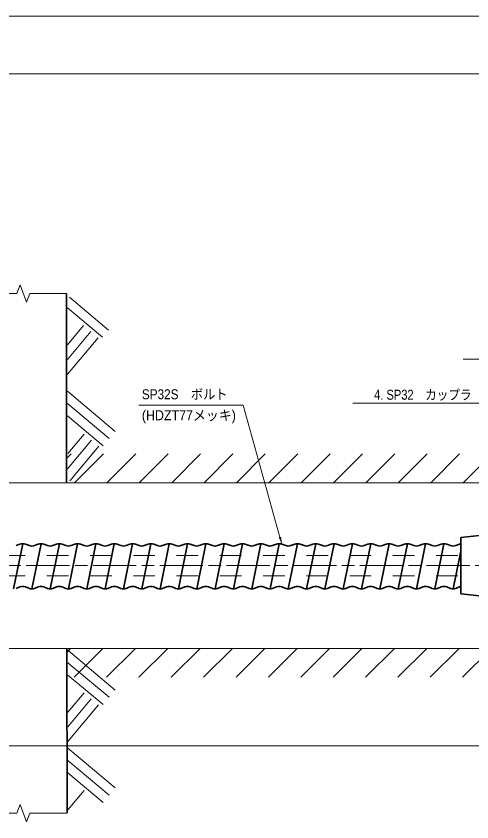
# Model space of a CAD drawing. Units: millimetres at full size, sheet at 1:2.5; details may follow other scales. Extents: x 2413 to 4093, y 1064 to 2267.
# Drawn here: x 2785 to 3101, y 1708 to 2267 of the extents above; entities that cross this region are included whole.
import ezdxf
from ezdxf.enums import TextEntityAlignment as Align

# ---------------------------------------------------------------- set-up
doc = ezdxf.new("R2010")
doc.units = ezdxf.units.MM
doc.header["$LTSCALE"] = 2.5
doc.linetypes.add('CHAIN', pattern=[18.5, 12, -1.5, 3.5, -1.5])
doc.linetypes.add('DASHED_SPACED', pattern=[12, 6, -6])
for name, color, linetype, lineweight in [('1外形線', 7, 'Continuous', 35), ('2細い実線', 3, 'Continuous', 20), ('3隠れ線', 2, 'DASHED_SPACED', 13), ('4中心線', 1, 'CHAIN', 15), ('6寸法線', 4, 'Continuous', 13), ('7 枠・タイトル', 7, 'Continuous', 13)]:
    doc.layers.add(name, color=color, linetype=linetype, lineweight=lineweight)
doc.styles.add('ＭＳ Ｐゴシック', font='')
doc.styles.get('ＭＳ Ｐゴシック').set_extended_font_data('MS PGothic')
pattern_1 = [(45, (2947.885, 1997.96), (-11.22532, 11.22532), [])]

# ---------------------------------------------------------------- blocks, each defined once
blk = doc.blocks.new('filled_arrow')
at = {"color": 0, "linetype": 'Continuous', "lineweight": -2}
blk.add_solid([(7.5, 1.25), (0, 0), (7.5, -1.25)], dxfattribs=at)

msp = doc.modelspace()

# ---------------------------------------------------------------- hatches: boundary and pattern name
at = {"layer": '2細い実線', "lineweight": 13}
h = msp.add_hatch(dxfattribs=at)
h.set_pattern_fill('USER', color=256, style=0, pattern_type=2)
h.set_pattern_definition(pattern_1)
h.paths.add_polyline_path([(2820.078, 1943.084), (2820.078, 1963.084), (3954.168, 1963.084), (3954.168, 1943.084), (3504.427, 1943.084), (3504.427, 1950.584), (3494.427, 1950.584), (3494.427, 1943.084)])
h = msp.add_hatch(dxfattribs=at)
h.set_pattern_fill('USER', color=256, style=0, pattern_type=2)
h.set_pattern_definition(pattern_1)
h.paths.add_polyline_path([(2820.25, 1808.084), (2820.184, 1828.084), (3494.427, 1828.084), (3494.427, 1820.584), (3504.427, 1820.584), (3504.427, 1828.084), (3954.168, 1828.084), (3954.168, 1808.084)])

# ---------------------------------------------------------------- linework, layer by layer
at = {"layer": '1外形線'}
for p, q in [((2820.078, 2074.467), (2820.078, 1943.084)), ((3108.448, 1906.784), (3093.448, 1905.084)), ((3093.448, 1905.084), (3093.448, 1866.084)), ((2789.719, 1900.798), (2783.369, 1869.458)), ((2785.126, 1899.44), (2787.789, 1900.479)), ((2791.626, 1900.486), (2794.289, 1899.44)), ((2802.396, 1900.798), (2796.046, 1869.458)), ((2797.826, 1899.44), (2800.489, 1900.479)), ((2804.326, 1900.486), (2806.989, 1899.44)), ((2815.107, 1900.798), (2808.746, 1869.458)), ((2810.526, 1899.44), (2813.189, 1900.479)), ((2817.026, 1900.486), (2819.689, 1899.44)), ((2827.796, 1900.798), (2821.446, 1869.458)), ((2823.226, 1899.44), (2825.889, 1900.479)), ((2829.726, 1900.486), (2832.389, 1899.44)), ((2840.496, 1900.798), (2834.146, 1869.458)), ((2835.926, 1899.44), (2838.589, 1900.479)), ((2842.426, 1900.486), (2845.089, 1899.44)), ((2853.207, 1900.798), (2846.846, 1869.458)), ((2848.626, 1899.44), (2851.289, 1900.479)), ((2855.126, 1900.486), (2857.789, 1899.44)), ((2865.896, 1900.798), (2859.546, 1869.458)), ((2861.326, 1899.44), (2863.989, 1900.479)), ((2867.826, 1900.486), (2870.489, 1899.44)), ((2878.596, 1900.798), (2872.246, 1869.458)), ((2874.026, 1899.44), (2876.689, 1900.479)), ((2880.526, 1900.486), (2883.189, 1899.44)), ((2891.307, 1900.798), (2884.946, 1869.458)), ((2886.726, 1899.44), (2889.389, 1900.479)), ((2893.226, 1900.486), (2895.889, 1899.44)), ((2903.996, 1900.798), (2897.646, 1869.458)), ((2899.426, 1899.44), (2902.089, 1900.479)), ((2905.926, 1900.486), (2908.589, 1899.44)), ((2916.696, 1900.798), (2910.346, 1869.458)), ((2912.126, 1899.44), (2914.789, 1900.479)), ((2918.626, 1900.486), (2921.289, 1899.44)), ((2929.407, 1900.798), (2923.046, 1869.458)), ((2924.826, 1899.44), (2927.489, 1900.479)), ((2931.326, 1900.486), (2933.989, 1899.44)), ((2942.13, 1900.798), (2935.78, 1869.458)), ((2937.526, 1899.44), (2940.189, 1900.479)), ((2944.026, 1900.486), (2946.689, 1899.44)), ((2954.841, 1900.798), (2948.48, 1869.458)), ((2950.226, 1899.44), (2952.889, 1900.479)), ((2956.726, 1900.486), (2959.389, 1899.44)), ((2967.53, 1900.798), (2961.18, 1869.458)), ((2962.926, 1899.44), (2965.589, 1900.479)), ((2969.426, 1900.486), (2972.089, 1899.44)), ((2980.207, 1900.798), (2973.857, 1869.458)), ((2975.626, 1899.44), (2978.289, 1900.479)), ((2982.126, 1900.486), (2984.789, 1899.44)), ((2992.919, 1900.798), (2986.557, 1869.458)), ((2988.326, 1899.44), (2990.989, 1900.479)), ((2994.826, 1900.486), (2997.489, 1899.44)), ((3005.607, 1900.798), (2999.257, 1869.458)), ((3001.026, 1899.44), (3003.689, 1900.479)), ((3007.526, 1900.486), (3010.189, 1899.44)), ((3018.307, 1900.798), (3011.957, 1869.458)), ((3013.726, 1899.44), (3016.389, 1900.479)), ((3020.226, 1900.486), (3022.889, 1899.44)), ((3031.007, 1900.798), (3024.657, 1869.458)), ((3026.426, 1899.44), (3029.089, 1900.479)), ((3032.926, 1900.486), (3035.589, 1899.44)), ((3043.707, 1900.798), (3037.357, 1869.458)), ((3039.126, 1899.44), (3041.789, 1900.479)), ((3045.626, 1900.486), (3048.289, 1899.44)), ((3056.407, 1900.798), (3050.057, 1869.458)), ((3051.826, 1899.44), (3054.489, 1900.479)), ((3058.326, 1900.486), (3060.989, 1899.44)), ((3069.119, 1900.798), (3062.757, 1869.458)), ((3064.526, 1899.44), (3067.189, 1900.479)), ((3071.026, 1900.486), (3073.689, 1899.44)), ((3081.807, 1900.798), (3075.457, 1869.458)), ((3077.226, 1899.44), (3079.889, 1900.479)), ((3083.726, 1900.486), (3086.389, 1899.44)), ((3089.926, 1899.44), (3092.589, 1900.479)), ((3093.448, 1895.569), (3088.157, 1869.458)), ((2785.126, 1869.75), (2787.789, 1870.789)), ((2791.626, 1870.796), (2794.289, 1869.75)), ((2797.826, 1869.75), (2800.489, 1870.789)), ((2804.326, 1870.796), (2806.989, 1869.75)), ((2810.526, 1869.75), (2813.189, 1870.789)), ((2817.026, 1870.796), (2819.689, 1869.75)), ((2823.226, 1869.75), (2825.889, 1870.789)), ((2829.726, 1870.796), (2832.389, 1869.75)), ((2835.926, 1869.75), (2838.589, 1870.789)), ((2842.426, 1870.796), (2845.089, 1869.75)), ((2848.626, 1869.75), (2851.289, 1870.789)), ((2855.126, 1870.796), (2857.789, 1869.75)), ((2861.326, 1869.75), (2863.989, 1870.789)), ((2867.826, 1870.796), (2870.489, 1869.75)), ((2874.026, 1869.75), (2876.689, 1870.789)), ((2880.526, 1870.796), (2883.189, 1869.75)), ((2886.726, 1869.75), (2889.389, 1870.789)), ((2893.226, 1870.796), (2895.889, 1869.75)), ((2899.426, 1869.75), (2902.089, 1870.789)), ((2905.926, 1870.796), (2908.589, 1869.75)), ((2912.126, 1869.75), (2914.789, 1870.789)), ((2918.626, 1870.796), (2921.289, 1869.75)), ((2924.826, 1869.75), (2927.489, 1870.789)), ((2931.326, 1870.796), (2933.989, 1869.75)), ((2937.526, 1869.75), (2940.189, 1870.789)), ((2944.026, 1870.796), (2946.689, 1869.75)), ((2950.226, 1869.75), (2952.889, 1870.789)), ((2956.726, 1870.796), (2959.389, 1869.75)), ((2962.926, 1869.75), (2965.589, 1870.789)), ((2969.426, 1870.796), (2972.089, 1869.75)), ((2975.626, 1869.75), (2978.289, 1870.789)), ((2982.126, 1870.796), (2984.789, 1869.75)), ((2988.326, 1869.75), (2990.989, 1870.789)), ((2994.826, 1870.796), (2997.489, 1869.75)), ((3001.026, 1869.75), (3003.689, 1870.789)), ((3007.526, 1870.796), (3010.189, 1869.75)), ((3013.726, 1869.75), (3016.389, 1870.789)), ((3020.226, 1870.796), (3022.889, 1869.75)), ((3026.426, 1869.75), (3029.089, 1870.789)), ((3032.926, 1870.796), (3035.589, 1869.75)), ((3039.126, 1869.75), (3041.789, 1870.789)), ((3045.626, 1870.796), (3048.289, 1869.75)), ((3051.826, 1869.75), (3054.489, 1870.789)), ((3058.326, 1870.796), (3060.989, 1869.75)), ((3064.526, 1869.75), (3067.189, 1870.789)), ((3071.026, 1870.796), (3073.689, 1869.75)), ((3077.226, 1869.75), (3079.889, 1870.789)), ((3083.726, 1870.796), (3086.389, 1869.75)), ((3089.926, 1869.75), (3092.589, 1870.789)), ((3108.448, 1864.384), (3093.448, 1866.084)), ((2820.184, 1828.084), (2820.558, 1713.656))]:
    msp.add_line(p, q, dxfattribs=at)
for centre, radius, start, end in [((2789.719, 1894.798), 6, 71.46161, 108.75705), ((2796.057, 1904.648), 5.5, 251.24295, 288.75705), ((2802.419, 1894.798), 6, 71.46161, 108.75705), ((2808.757, 1904.648), 5.5, 251.24295, 288.75705), ((2815.119, 1894.798), 6, 71.46161, 108.75705), ((2821.457, 1904.648), 5.5, 251.24295, 288.75705), ((2827.819, 1894.798), 6, 71.46161, 108.75705), ((2834.157, 1904.648), 5.5, 251.24295, 288.75705), ((2840.519, 1894.798), 6, 71.46161, 108.75705), ((2846.857, 1904.648), 5.5, 251.24295, 288.75705), ((2853.219, 1894.798), 6, 71.46161, 108.75705), ((2859.557, 1904.648), 5.5, 251.24295, 288.75705), ((2865.919, 1894.798), 6, 71.46161, 108.75705), ((2872.257, 1904.648), 5.5, 251.24295, 288.75705), ((2878.619, 1894.798), 6, 71.46161, 108.75705), ((2884.957, 1904.648), 5.5, 251.24295, 288.75705), ((2891.319, 1894.798), 6, 71.46161, 108.75705), ((2897.657, 1904.648), 5.5, 251.24295, 288.75705), ((2904.019, 1894.798), 6, 71.46161, 108.75705), ((2910.357, 1904.648), 5.5, 251.24295, 288.75705), ((2916.719, 1894.798), 6, 71.46161, 108.75705), ((2923.057, 1904.648), 5.5, 251.24295, 288.75705), ((2929.419, 1894.798), 6, 71.46161, 108.75705), ((2935.757, 1904.648), 5.5, 251.24295, 288.75705), ((2942.119, 1894.798), 6, 71.46161, 108.75705), ((2948.457, 1904.648), 5.5, 251.24295, 288.75705), ((2954.819, 1894.798), 6, 71.46161, 108.75705), ((2961.157, 1904.648), 5.5, 251.24295, 288.75705), ((2967.519, 1894.798), 6, 71.46161, 108.75705), ((2973.857, 1904.648), 5.5, 251.24295, 288.75705), ((2980.219, 1894.798), 6, 71.46161, 108.75705), ((2986.557, 1904.648), 5.5, 251.24295, 288.75705), ((2992.919, 1894.798), 6, 71.46161, 108.75705), ((2999.257, 1904.648), 5.5, 251.24295, 288.75705), ((3005.619, 1894.798), 6, 71.46161, 108.75705), ((3011.957, 1904.648), 5.5, 251.24295, 288.75705), ((3018.319, 1894.798), 6, 71.46161, 108.75705), ((3024.657, 1904.648), 5.5, 251.24295, 288.75705), ((3031.019, 1894.798), 6, 71.46161, 108.75705), ((3037.357, 1904.648), 5.5, 251.24295, 288.75705), ((3043.719, 1894.798), 6, 71.46161, 108.75705), ((3050.057, 1904.648), 5.5, 251.24295, 288.75705), ((3056.419, 1894.798), 6, 71.46161, 108.75705), ((3062.757, 1904.648), 5.5, 251.24295, 288.75705), ((3069.119, 1894.798), 6, 71.46161, 108.75705), ((3075.457, 1904.648), 5.5, 251.24295, 288.75705), ((3081.819, 1894.798), 6, 71.46161, 108.75705), ((3088.157, 1904.648), 5.5, 251.24295, 288.75705), ((3094.519, 1894.798), 6, 100.28187, 108.75705), ((2789.719, 1865.108), 6, 71.46161, 108.75705), ((2796.057, 1874.958), 5.5, 251.24295, 288.75705), ((2802.419, 1865.108), 6, 71.46161, 108.75705), ((2808.757, 1874.958), 5.5, 251.24295, 288.75705), ((2815.119, 1865.108), 6, 71.46161, 108.75705), ((2821.457, 1874.958), 5.5, 251.24295, 288.75705), ((2827.819, 1865.108), 6, 71.46161, 108.75705), ((2834.157, 1874.958), 5.5, 251.24295, 288.75705), ((2840.519, 1865.108), 6, 71.46161, 108.75705), ((2846.857, 1874.958), 5.5, 251.24295, 288.75705), ((2853.219, 1865.108), 6, 71.46161, 108.75705), ((2859.557, 1874.958), 5.5, 251.24295, 288.75705), ((2865.919, 1865.108), 6, 71.46161, 108.75705), ((2872.257, 1874.958), 5.5, 251.24295, 288.75705), ((2878.619, 1865.108), 6, 71.46161, 108.75705), ((2884.957, 1874.958), 5.5, 251.24295, 288.75705), ((2891.319, 1865.108), 6, 71.46161, 108.75705), ((2897.657, 1874.958), 5.5, 251.24295, 288.75705), ((2904.019, 1865.108), 6, 71.46161, 108.75705), ((2910.357, 1874.958), 5.5, 251.24295, 288.75705), ((2916.719, 1865.108), 6, 71.46161, 108.75705), ((2923.057, 1874.958), 5.5, 251.24295, 288.75705), ((2929.419, 1865.108), 6, 71.46161, 108.75705), ((2935.757, 1874.958), 5.5, 251.24295, 288.75705), ((2942.119, 1865.108), 6, 71.46161, 108.75705), ((2948.457, 1874.958), 5.5, 251.24295, 288.75705), ((2954.819, 1865.108), 6, 71.46161, 108.75705), ((2961.157, 1874.958), 5.5, 251.24295, 288.75705), ((2967.519, 1865.108), 6, 71.46161, 108.75705), ((2973.857, 1874.958), 5.5, 251.24295, 288.75705), ((2980.219, 1865.108), 6, 71.46161, 108.75705), ((2986.557, 1874.958), 5.5, 251.24295, 288.75705), ((2992.919, 1865.108), 6, 71.46161, 108.75705), ((2999.257, 1874.958), 5.5, 251.24295, 288.75705), ((3005.619, 1865.108), 6, 71.46161, 108.75705), ((3011.957, 1874.958), 5.5, 251.24295, 288.75705), ((3018.319, 1865.108), 6, 71.46161, 108.75705), ((3024.657, 1874.958), 5.5, 251.24295, 288.75705), ((3031.019, 1865.108), 6, 71.46161, 108.75705), ((3037.357, 1874.958), 5.5, 251.24295, 288.75705), ((3043.719, 1865.108), 6, 71.46161, 108.75705), ((3050.057, 1874.958), 5.5, 251.24295, 288.75705), ((3056.419, 1865.108), 6, 71.46161, 108.75705), ((3062.757, 1874.958), 5.5, 251.24295, 288.75705), ((3069.119, 1865.108), 6, 71.46161, 108.75705), ((3075.457, 1874.958), 5.5, 251.24295, 288.75705), ((3081.819, 1865.108), 6, 71.46161, 108.75705), ((3088.157, 1874.958), 5.5, 251.24295, 288.75705), ((3094.519, 1865.108), 6, 100.28187, 108.75705)]:
    msp.add_arc(centre, radius, start, end, dxfattribs=at)
at = {"layer": '2細い実線'}
for p, q in [((2787.899, 2080.467), (2785.649, 2074.467)), ((2787.899, 2080.467), (2792.399, 2068.467)), ((2760.22, 2074.467), (2785.649, 2074.467)), ((2794.649, 2074.467), (2792.399, 2068.467)), ((2794.649, 2074.467), (2820.078, 2074.467)), ((3494.427, 1943.084), (2760.448, 1943.084)), ((3494.427, 1828.084), (2760.446, 1828.084)), ((2787.897, 1719.656), (2785.647, 1713.656)), ((2787.897, 1719.656), (2792.397, 1707.656)), ((2760.218, 1713.656), (2785.647, 1713.656)), ((2794.647, 1713.656), (2792.397, 1707.656)), ((2794.647, 1713.656), (2820.077, 1713.656))]:
    msp.add_line(p, q, dxfattribs=at)
at = {"layer": '2細い実線', "lineweight": 13}
for p, q in [((2849.272, 2049.106), (2822.186, 2071.834)), ((2845.054, 2044.079), (2820.669, 2064.541)), ((2820.669, 2038.841), (2831.918, 2052.246)), ((2820.669, 2028.631), (2836.945, 2048.028)), ((2820.669, 2018.422), (2841.972, 2043.81)), ((2853.88, 1978.791), (2820.669, 2006.658)), ((2849.661, 1973.764), (2820.669, 1998.091)), ((2845.443, 1968.737), (2820.669, 1989.525)), ((2821.058, 1963.498), (2832.307, 1976.904)), ((2820.669, 1952.824), (2837.334, 1972.685)), ((2822.252, 1944.501), (2842.361, 1968.467)), ((2853.817, 1799.203), (2820.979, 1826.757)), ((2849.599, 1794.176), (2820.98, 1818.191)), ((2845.38, 1789.149), (2820.98, 1809.624)), ((2820.996, 1783.91), (2832.244, 1797.316)), ((2820.98, 1773.682), (2837.271, 1793.098)), ((2820.979, 1763.472), (2842.299, 1788.88)), ((2853.832, 1731.244), (2820.979, 1758.81)), ((2849.614, 1726.217), (2820.979, 1750.244)), ((2845.396, 1721.189), (2820.979, 1741.677)), ((2821.011, 1715.951), (2832.26, 1729.356))]:
    msp.add_line(p, q, dxfattribs=at)
at = {"layer": '3隠れ線'}
for p, q in [((2746.418, 1892.584), (3093.448, 1892.584)), ((2746.418, 1878.584), (3093.448, 1878.584))]:
    msp.add_line(p, q, dxfattribs=at)
at = {"layer": '4中心線'}
msp.add_line((2653.448, 1885.584), (3949.427, 1885.584), dxfattribs=at)
at = {"layer": '6寸法線'}
msp.add_line((2653.448, 1760.383), (3921.961, 1760.383), dxfattribs=at)
for points in [[(3233.736, 1913.527), (3232.369, 1918.337), (3200.974, 2028.79), (3095.171, 2028.79)], [(3153.394, 1892.44), (3151.6, 1897.107), (3112.69, 1998.326), (3018.62, 1998.326)], [(2969.426, 1900.486), (2968.082, 1905.302), (2942.489, 1996.967), (2870.323, 1996.967)]]:
    msp.add_lwpolyline(points, dxfattribs=at)
at = {"layer": '7 枠・タイトル'}
for p, q in [((2413.483, 2267.062), (4093.483, 2267.062)), ((2453.483, 2227.062), (4053.483, 2227.062))]:
    msp.add_line(p, q, dxfattribs=at)

# ---------------------------------------------------------------- block references
at = {"layer": '6寸法線', "xscale": 0.667, "yscale": 0.667, "rotation": 105.6}
msp.add_blockref('filled_arrow', (2969.426, 1900.486), dxfattribs=at)

# ---------------------------------------------------------------- texts
at = {"layer": '6寸法線', "style": 'ＭＳ Ｐゴシック'}
for s, width, p in [('SP32S\u3000ボルト', 0.9, (2872.33, 1998.993)), ('(HDZT77メッキ)', 0.95, (2872.33, 1984.404))]:
    msp.add_text(s, height=6.928, dxfattribs=dict(at, width=width)).set_placement(p, align=Align.BOTTOM_LEFT)
at = {"layer": '6寸法線', "style": 'ＭＳ Ｐゴシック', "width": 0.85}
msp.add_text('4. SP32\u3000カップラ', height=6.928, dxfattribs=at).set_placement((3100.928, 2004.196), align=Align.MIDDLE_RIGHT)

doc.saveas('drawing.dxf')
